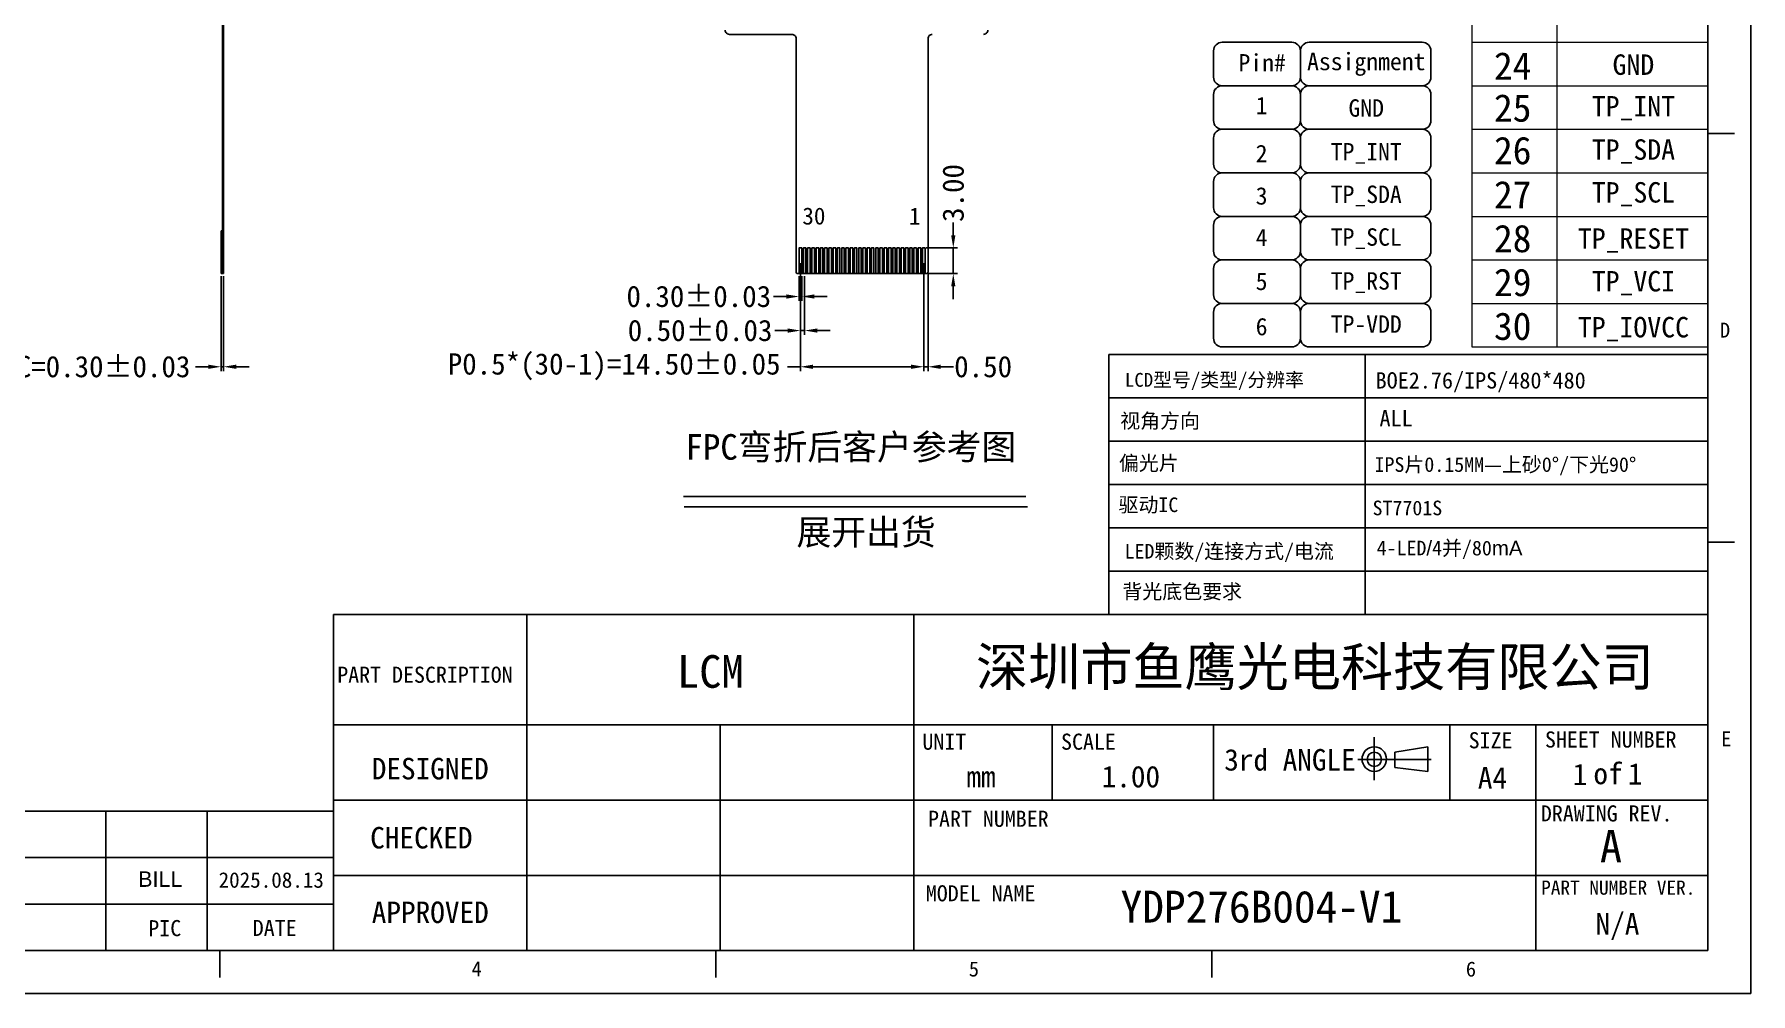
# Model space of a CAD drawing. Header units: millimetres. Extents: x 1157 to 1517, y 418 to 668.
# Drawn here: x 1314.8 to 1516.5, y 418 to 530.6 of the extents above; entities that cross this region are included whole.
import ezdxf
from ezdxf.enums import TextEntityAlignment as Align

# ---------------------------------------------------------------- set-up
doc = ezdxf.new("R2010")
doc.units = ezdxf.units.MM
doc.layers.add('BL-HOU', color=7, linetype='Continuous')
doc.styles.add('宋', font='SimSun.ttf')
doc.styles.add('宋体', font='SimSun.ttf')
doc.styles.add('標注', font='txt.shx')
doc.styles.add('黑体', font='simhei.ttf')
doc.dimstyles.new('標注', dxfattribs={"dimscale": 0, "dimtxt": 2.5, "dimasz": 1.5, "dimexe": 0.5, "dimexo": 0.3, "dimgap": 0.1, "dimtad": 0, "dimzin": 9, "dimdsep": 46, "dimtxsty": '標注', "dimcen": 0, "dimclrd": 3, "dimclre": 3, "dimclrt": 3, "dimazin": 2, "dimtfac": 1, "dimtmove": 0, "dimatfit": 3, "dimfxl": 1, "dimtolj": 1, "dimtzin": 0, "dimlwd": 25, "dimlwe": 25, "dimarcsym": 0})

# ---------------------------------------------------------------- blocks, each defined once
blk = doc.blocks.new('THIRD-PROJ_BL0')
at = {"linetype": 'Continuous'}
blk.add_line((257.13, 38.11), (257.13, 34.11), dxfattribs=at)
at = {"color": 7, "linetype": 'Continuous'}
for p, q in [((259.04, 36.73), (262.11, 37.22)), ((262.11, 37.22), (262.11, 34.94)), ((255.59, 36.06), (262.41, 36.06)), ((259.04, 36.73), (259.04, 35.31)), ((259.04, 35.31), (262.11, 34.94))]:
    blk.add_line(p, q, dxfattribs=at)
for centre, radius in [((257.13, 36.08), 1.14), ((257.13, 36.06), 0.67)]:
    blk.add_circle(centre, radius, dxfattribs=at)
blk = doc.blocks.new('*D67')
at = {"color": 3, "lineweight": 25, "transparency": 16777216}
for p, q in [((1422.82, 507.03), (1422.82, 508.53)), ((1419.65, 505.53), (1423.32, 505.53)), ((1422.82, 502.53), (1422.82, 505.53)), ((1419.83, 502.53), (1423.32, 502.53)), ((1422.82, 501.03), (1422.82, 499.53))]:
    blk.add_line(p, q, dxfattribs=at)
at = {"color": 3, "transparency": 16777216}
for points in [[(1422.57, 507.03), (1423.07, 507.03), (1422.82, 505.53)], [(1422.57, 501.03), (1423.07, 501.03), (1422.82, 502.53)]]:
    blk.add_solid(points, dxfattribs=at)
at = {"layer": 'Defpoints', "color": 0, "transparency": 16777216}
for p in [(1419.35, 505.53), (1422.82, 505.53), (1419.53, 502.53)]:
    blk.add_point(p, dxfattribs=at)
at = {"color": 7, "transparency": 16777216, "insert": (1422.82, 511.99), "char_height": 2.5, "attachment_point": 5, "rotation": 90, "style": '宋体'}
blk.add_mtext('\\A1;3.00', dxfattribs=at)
blk = doc.blocks.new('*D68')
at = {"color": 3, "lineweight": 25, "transparency": 16777216}
for p, q in [((1404.85, 502.23), (1404.85, 495.33)), ((1405.35, 502.23), (1405.35, 495.33)), ((1403.35, 495.83), (1401.85, 495.83)), ((1405.35, 495.83), (1404.85, 495.83)), ((1406.85, 495.83), (1408.35, 495.83))]:
    blk.add_line(p, q, dxfattribs=at)
at = {"color": 3, "transparency": 16777216}
for points in [[(1403.35, 496.08), (1403.35, 495.58), (1404.85, 495.83)], [(1406.85, 496.08), (1406.85, 495.58), (1405.35, 495.83)]]:
    blk.add_solid(points, dxfattribs=at)
at = {"layer": 'Defpoints', "color": 0, "transparency": 16777216}
for p in [(1404.85, 502.53), (1405.35, 502.53), (1404.85, 495.83)]:
    blk.add_point(p, dxfattribs=at)
at = {"color": 7, "transparency": 16777216, "insert": (1393.06, 495.83), "char_height": 2.5, "attachment_point": 5, "style": '宋体'}
blk.add_mtext('\\A1;0.50%%P0.03', dxfattribs=at)
blk = doc.blocks.new('*D69')
at = {"color": 3, "lineweight": 25, "transparency": 16777216}
for p, q in [((1404.85, 503.73), (1404.85, 491.08)), ((1419.35, 503.73), (1419.35, 491.08)), ((1404.85, 491.58), (1403.35, 491.58)), ((1417.85, 491.58), (1406.35, 491.58))]:
    blk.add_line(p, q, dxfattribs=at)
at = {"color": 3, "transparency": 16777216}
for points in [[(1406.35, 491.83), (1406.35, 491.33), (1404.85, 491.58)], [(1417.85, 491.83), (1417.85, 491.33), (1419.35, 491.58)]]:
    blk.add_solid(points, dxfattribs=at)
at = {"layer": 'Defpoints', "color": 0, "transparency": 16777216}
for p in [(1404.85, 504.03), (1419.35, 504.03), (1404.85, 491.58)]:
    blk.add_point(p, dxfattribs=at)
at = {"color": 7, "transparency": 16777216, "insert": (1382.96, 491.58), "char_height": 2.5, "attachment_point": 5, "style": '宋体'}
blk.add_mtext('\\A1;P0.5*(30-1)=14.50%%P0.05', dxfattribs=at)
blk = doc.blocks.new('*D70')
at = {"color": 3, "lineweight": 25, "transparency": 16777216}
for p, q in [((1419.85, 502.43), (1419.85, 491.08)), ((1419.35, 502.23), (1419.35, 491.08)), ((1417.85, 491.58), (1416.35, 491.58)), ((1419.35, 491.58), (1419.85, 491.58)), ((1421.35, 491.58), (1422.85, 491.58))]:
    blk.add_line(p, q, dxfattribs=at)
at = {"color": 3, "transparency": 16777216}
for points in [[(1417.85, 491.83), (1417.85, 491.33), (1419.35, 491.58)], [(1421.35, 491.83), (1421.35, 491.33), (1419.85, 491.58)]]:
    blk.add_solid(points, dxfattribs=at)
at = {"layer": 'Defpoints', "color": 0, "transparency": 16777216}
for p in [(1419.35, 502.53), (1419.85, 502.73), (1419.85, 491.58)]:
    blk.add_point(p, dxfattribs=at)
at = {"color": 7, "transparency": 16777216, "insert": (1426.33, 491.58), "char_height": 2.5, "attachment_point": 5, "style": '宋体'}
blk.add_mtext('\\A1;0.50', dxfattribs=at)
blk = doc.blocks.new('*D85')
at = {"color": 3, "lineweight": 25, "transparency": 16777216}
for p, q in [((1404.7, 502.23), (1404.7, 499.33)), ((1405, 502.23), (1405, 499.33)), ((1403.2, 499.83), (1401.7, 499.83)), ((1405, 499.83), (1404.7, 499.83)), ((1406.5, 499.83), (1408, 499.83))]:
    blk.add_line(p, q, dxfattribs=at)
at = {"color": 3, "transparency": 16777216}
for points in [[(1403.2, 500.08), (1403.2, 499.58), (1404.7, 499.83)], [(1406.5, 500.08), (1406.5, 499.58), (1405, 499.83)]]:
    blk.add_solid(points, dxfattribs=at)
at = {"layer": 'Defpoints', "color": 0, "transparency": 16777216}
for p in [(1404.7, 502.53), (1405, 502.53), (1404.7, 499.83)]:
    blk.add_point(p, dxfattribs=at)
at = {"color": 7, "transparency": 16777216, "insert": (1392.91, 499.83), "char_height": 2.5, "attachment_point": 5, "style": '宋体'}
blk.add_mtext('\\A1;0.30%%P0.03', dxfattribs=at)
blk = doc.blocks.new('*D88')
at = {"color": 3, "lineweight": 25, "transparency": 16777216}
for p, q in [((1336.75, 502.23), (1336.75, 491.08)), ((1337.05, 502.23), (1337.05, 491.08)), ((1335.25, 491.58), (1333.75, 491.58)), ((1337.05, 491.58), (1336.75, 491.58)), ((1338.55, 491.58), (1340.05, 491.58))]:
    blk.add_line(p, q, dxfattribs=at)
at = {"color": 3, "transparency": 16777216}
for points in [[(1335.25, 491.83), (1335.25, 491.33), (1336.75, 491.58)], [(1338.55, 491.83), (1338.55, 491.33), (1337.05, 491.58)]]:
    blk.add_solid(points, dxfattribs=at)
at = {"layer": 'Defpoints', "color": 0, "transparency": 16777216}
for p in [(1336.75, 502.53), (1337.05, 502.53), (1337.05, 491.58)]:
    blk.add_point(p, dxfattribs=at)
at = {"color": 7, "transparency": 16777216, "insert": (1318.69, 491.58), "char_height": 2.5, "attachment_point": 5, "style": '宋体'}
blk.add_mtext('\\A1;PI+FPC=0.30%%P0.03', dxfattribs=at)

msp = doc.modelspace()

# ---------------------------------------------------------------- linework, layer by layer
at = {"color": 7, "linetype": 'Continuous', "lineweight": -3}
for p, q in [((1516.545, 667.993), (1516.545, 417.95)), ((1511.494, 423.002), (1511.494, 662.941)), ((1161.687, 423.002), (1511.494, 423.002)), ((1156.636, 417.95), (1516.545, 417.95))]:
    msp.add_line(p, q, dxfattribs=at)
at = {"color": 7, "linetype": 'ByBlock', "lineweight": 0}
for p, q in [((1483.775, 652.44), (1483.775, 493.91)), ((1511.494, 493.91), (1511.494, 652.44)), ((1493.768, 647.285), (1493.768, 493.91)), ((1483.775, 529.697), (1511.494, 529.697)), ((1483.775, 524.585), (1511.494, 524.585)), ((1483.775, 519.472), (1511.494, 519.472)), ((1483.775, 514.36), (1511.494, 514.36)), ((1483.775, 509.248), (1511.494, 509.248)), ((1483.775, 504.135), (1511.494, 504.135)), ((1483.775, 499.023), (1511.494, 499.023)), ((1483.775, 493.91), (1511.494, 493.91))]:
    msp.add_line(p, q, dxfattribs=at)
at = {"color": 30, "lineweight": -3}
for p, q in [((1336.919, 547.334), (1336.919, 502.532)), ((1337.049, 547.334), (1337.049, 502.53)), ((1399.466, 530.622), (1399.466, 530.622))]:
    msp.add_line(p, q, dxfattribs=at)
at = {"linetype": 'Continuous', "lineweight": -3}
for p, q in [((1511.494, 518.977), (1514.651, 518.977)), ((1511.494, 470.99), (1514.651, 470.99)), ((1336.603, 423.002), (1336.603, 419.845)), ((1394.909, 423.002), (1394.909, 419.845)), ((1453.214, 423.002), (1453.214, 419.845))]:
    msp.add_line(p, q, dxfattribs=at)
at = {"color": 1, "lineweight": -3}
msp.add_line((1336.749, 507.53), (1336.749, 502.53), dxfattribs=at)
at = {"color": 1}
for p, q in [((1336.749, 507.53), (1337.049, 507.53)), ((1336.749, 502.53), (1337.049, 502.53))]:
    msp.add_line(p, q, dxfattribs=at)
at = {"color": 4, "linetype": 'Continuous', "lineweight": -3}
for p, q in [((1511.494, 493.034), (1441.094, 493.034)), ((1441.094, 467.56), (1441.094, 493.034)), ((1471.229, 467.56), (1471.229, 493.034)), ((1511.494, 487.94), (1441.094, 487.94)), ((1511.494, 482.845), (1441.094, 482.845)), ((1511.494, 477.75), (1441.094, 477.75)), ((1511.494, 472.655), (1441.094, 472.655)), ((1349.977, 423.002), (1349.977, 462.465)), ((1511.494, 462.465), (1349.977, 462.465)), ((1372.708, 423.002), (1372.708, 462.465)), ((1418.17, 423.002), (1418.17, 462.465)), ((1441.094, 462.465), (1441.094, 462.465)), ((1511.494, 462.465), (1441.094, 462.465)), ((1418.17, 423.002), (1418.17, 457.73)), ((1418.17, 449.521), (1349.977, 449.521)), ((1395.439, 423.002), (1395.439, 449.521)), ((1511.494, 449.521), (1418.17, 449.521)), ((1434.461, 440.681), (1434.461, 449.521)), ((1453.403, 440.681), (1453.403, 449.521)), ((1481.186, 440.681), (1481.186, 449.521)), ((1491.288, 423.002), (1491.288, 449.521)), ((1418.17, 440.681), (1349.977, 440.681)), ((1511.494, 440.681), (1418.17, 440.681)), ((1349.977, 439.397), (1261.156, 439.397)), ((1323.204, 423.002), (1323.204, 439.397)), ((1323.204, 428.467), (1323.204, 439.397)), ((1335.116, 439.397), (1335.116, 423.002)), ((1335.116, 439.397), (1335.116, 428.467)), ((1349.977, 433.932), (1261.156, 433.932)), ((1349.977, 435.63), (1349.977, 423.002)), ((1418.17, 431.842), (1349.977, 431.842)), ((1511.494, 431.842), (1418.17, 431.842)), ((1349.977, 428.467), (1261.156, 428.467)), ((1349.977, 423.002), (1241.594, 423.002)), ((1418.17, 423.002), (1349.977, 423.002)), ((1511.494, 423.002), (1418.17, 423.002))]:
    msp.add_line(p, q, dxfattribs=at)
at = {"color": 2}
for p, q in [((1391.098, 476.343), (1431.349, 476.343)), ((1391.202, 475.128), (1431.555, 475.128))]:
    msp.add_line(p, q, dxfattribs=at)
at = {"color": 4, "lineweight": -3}
for p, q in [((1441.094, 467.56), (1511.494, 467.56)), ((1441.094, 467.56), (1441.094, 462.465)), ((1471.229, 467.56), (1471.229, 462.465))]:
    msp.add_line(p, q, dxfattribs=at)
at = {"color": 30, "lineweight": -3}
for points in [[(1420.351, 530.622, 0.4142136), (1419.851, 530.122), (1419.851, 502.73, -0.4142136), (1419.651, 502.53), (1404.551, 502.53, -0.4142136), (1404.351, 502.73), (1404.351, 530.122, 0.4142136), (1403.851, 530.622), (1396.501, 530.622, -0.4142136), (1396.001, 531.122)], [(1426.882, 531.122, -0.4142136), (1426.382, 530.622)]]:
    msp.add_lwpolyline(points, format="xyb", dxfattribs=at)
at = {"color": 7}
for points in [[(1453.407, 528.67), (1453.407, 525.603, 0.4142136), (1454.43, 524.581), (1462.609, 524.581, 0.4142136), (1463.631, 525.603), (1463.631, 528.67, 0.4142136), (1462.609, 529.693), (1454.43, 529.693, 0.4142136)], [(1463.631, 528.67), (1463.631, 525.603, 0.4142136), (1464.653, 524.581), (1477.944, 524.581, 0.4142136), (1478.966, 525.603), (1478.966, 528.67, 0.4142136), (1477.944, 529.693), (1464.653, 529.693, 0.4142136)], [(1453.407, 523.559), (1453.407, 520.491, 0.4142136), (1454.43, 519.469), (1462.609, 519.469, 0.4142136), (1463.631, 520.491), (1463.631, 523.559, 0.4142136), (1462.609, 524.581), (1454.43, 524.581, 0.4142136)], [(1463.631, 523.559), (1463.631, 520.491, 0.4142136), (1464.653, 519.469), (1477.944, 519.469, 0.4142136), (1478.966, 520.491), (1478.966, 523.559, 0.4142136), (1477.944, 524.581), (1464.653, 524.581, 0.4142136)], [(1453.407, 518.447), (1453.407, 515.38, 0.4142136), (1454.43, 514.357), (1462.609, 514.357, 0.4142136), (1463.631, 515.38), (1463.631, 518.447, 0.4142136), (1462.609, 519.469), (1454.43, 519.469, 0.4142136)], [(1463.631, 518.447), (1463.631, 515.38, 0.4142136), (1464.653, 514.357), (1477.944, 514.357, 0.4142136), (1478.966, 515.38), (1478.966, 518.447, 0.4142136), (1477.944, 519.469), (1464.653, 519.469, 0.4142136)], [(1453.407, 513.335), (1453.407, 510.268, 0.4142136), (1454.43, 509.245), (1462.609, 509.245, 0.4142136), (1463.631, 510.268), (1463.631, 513.335, 0.4142136), (1462.609, 514.357), (1454.43, 514.357, 0.4142136)], [(1463.631, 513.335), (1463.631, 510.268, 0.4142136), (1464.653, 509.245), (1477.944, 509.245, 0.4142136), (1478.966, 510.268), (1478.966, 513.335, 0.4142136), (1477.944, 514.357), (1464.653, 514.357, 0.4142136)], [(1453.407, 508.223), (1453.407, 505.156, 0.4142136), (1454.43, 504.134), (1462.609, 504.134, 0.4142136), (1463.631, 505.156), (1463.631, 508.223, 0.4142136), (1462.609, 509.245), (1454.43, 509.245, 0.4142136)], [(1463.631, 508.223), (1463.631, 505.156, 0.4142136), (1464.653, 504.134), (1477.944, 504.134, 0.4142136), (1478.966, 505.156), (1478.966, 508.223, 0.4142136), (1477.944, 509.245), (1464.653, 509.245, 0.4142136)], [(1453.407, 503.111), (1453.407, 500.044, 0.4142136), (1454.43, 499.022), (1462.609, 499.022, 0.4142136), (1463.631, 500.044), (1463.631, 503.111, 0.4142136), (1462.609, 504.134), (1454.43, 504.134, 0.4142136)], [(1463.631, 503.111), (1463.631, 500.044, 0.4142136), (1464.653, 499.022), (1477.944, 499.022, 0.4142136), (1478.966, 500.044), (1478.966, 503.111, 0.4142136), (1477.944, 504.134), (1464.653, 504.134, 0.4142136)], [(1453.407, 497.999), (1453.407, 494.932, 0.4142136), (1454.43, 493.91), (1462.609, 493.91, 0.4142136), (1463.631, 494.932), (1463.631, 497.999, 0.4142136), (1462.609, 499.022), (1454.43, 499.022, 0.4142136)], [(1463.631, 497.999), (1463.631, 494.932, 0.4142136), (1464.653, 493.91), (1477.944, 493.91, 0.4142136), (1478.966, 494.932), (1478.966, 497.999, 0.4142136), (1477.944, 499.022), (1464.653, 499.022, 0.4142136)]]:
    msp.add_lwpolyline(points, format="xyb", close=True, dxfattribs=at)
at = {"color": 2}
for points in [[(1405.001, 505.53), (1404.701, 505.53), (1404.701, 502.53), (1405.001, 502.53)], [(1405.501, 505.53), (1405.201, 505.53), (1405.201, 502.53), (1405.501, 502.53)], [(1406.001, 505.53), (1405.701, 505.53), (1405.701, 502.53), (1406.001, 502.53)], [(1406.501, 505.53), (1406.201, 505.53), (1406.201, 502.53), (1406.501, 502.53)], [(1407.001, 505.53), (1406.701, 505.53), (1406.701, 502.53), (1407.001, 502.53)], [(1407.501, 505.53), (1407.201, 505.53), (1407.201, 502.53), (1407.501, 502.53)], [(1408.001, 505.53), (1407.701, 505.53), (1407.701, 502.53), (1408.001, 502.53)], [(1408.501, 505.53), (1408.201, 505.53), (1408.201, 502.53), (1408.501, 502.53)], [(1409.001, 505.53), (1408.701, 505.53), (1408.701, 502.53), (1409.001, 502.53)], [(1409.501, 505.53), (1409.201, 505.53), (1409.201, 502.53), (1409.501, 502.53)], [(1410.001, 505.53), (1409.701, 505.53), (1409.701, 502.53), (1410.001, 502.53)], [(1410.501, 505.53), (1410.201, 505.53), (1410.201, 502.53), (1410.501, 502.53)], [(1411.001, 505.53), (1410.701, 505.53), (1410.701, 502.53), (1411.001, 502.53)], [(1411.501, 505.53), (1411.201, 505.53), (1411.201, 502.53), (1411.501, 502.53)], [(1412.001, 505.53), (1411.701, 505.53), (1411.701, 502.53), (1412.001, 502.53)], [(1412.501, 505.53), (1412.201, 505.53), (1412.201, 502.53), (1412.501, 502.53)], [(1413.001, 505.53), (1412.701, 505.53), (1412.701, 502.53), (1413.001, 502.53)], [(1413.501, 505.53), (1413.201, 505.53), (1413.201, 502.53), (1413.501, 502.53)], [(1414.001, 505.53), (1413.701, 505.53), (1413.701, 502.53), (1414.001, 502.53)], [(1414.501, 505.53), (1414.201, 505.53), (1414.201, 502.53), (1414.501, 502.53)], [(1415.001, 505.53), (1414.701, 505.53), (1414.701, 502.53), (1415.001, 502.53)], [(1415.501, 505.53), (1415.201, 505.53), (1415.201, 502.53), (1415.501, 502.53)], [(1416.001, 505.53), (1415.701, 505.53), (1415.701, 502.53), (1416.001, 502.53)], [(1416.501, 505.53), (1416.201, 505.53), (1416.201, 502.53), (1416.501, 502.53)], [(1417.001, 505.53), (1416.701, 505.53), (1416.701, 502.53), (1417.001, 502.53)], [(1417.501, 505.53), (1417.201, 505.53), (1417.201, 502.53), (1417.501, 502.53)], [(1418.001, 505.53), (1417.701, 505.53), (1417.701, 502.53), (1418.001, 502.53)], [(1418.501, 505.53), (1418.201, 505.53), (1418.201, 502.53), (1418.501, 502.53)], [(1419.001, 505.53), (1418.701, 505.53), (1418.701, 502.53), (1419.001, 502.53)], [(1419.501, 505.53), (1419.201, 505.53), (1419.201, 502.53), (1419.501, 502.53)]]:
    msp.add_lwpolyline(points, close=True, dxfattribs=at)
at = {"color": 4, "lineweight": 0}
msp.add_lwpolyline([(1495.244, 493.034), (1511.494, 493.034)], dxfattribs=at)

# ---------------------------------------------------------------- block references
at = {"color": 4, "linetype": 'Continuous', "lineweight": -3, "xscale": 1.262839818240309, "yscale": 1.262839818240309, "zscale": 1.262839818240309}
msp.add_blockref('THIRD-PROJ_BL0', (1147.595, 399.931), dxfattribs=at)

# ---------------------------------------------------------------- texts
at = {"color": 4, "linetype": 'Continuous', "lineweight": -3, "style": '宋体'}
for s, height, p in [('D', 1.768, (1512.936, 495)), ('PART DESCRIPTION', 1.89426, (1350.412, 454.463)), ('UNIT', 1.8943, (1419.195, 446.599)), ('SCALE', 1.8943, (1435.486, 446.599)), ('SIZE', 1.8943, (1483.398, 446.762)), ('SHEET NUMBER', 1.89426, (1492.365, 446.855)), ('E', 1.768, (1513.074, 447.005)), ('3rd ANGLE', 2.5257, (1454.666, 444.154)), ('DRAWING REV.', 1.89426, (1491.887, 438.171)), ('PART NUMBER', 1.89426, (1419.855, 437.545)), ('MODEL NAME', 1.8943, (1419.594, 428.788)), ('PART NUMBER VER.', 1.66521, (1491.921, 429.572)), ('4', 1.768, (1366.202, 419.986)), ('5', 1.768, (1424.645, 419.965)), ('6', 1.768, (1483.065, 419.955))]:
    msp.add_text(s, height=height, dxfattribs=at).set_placement(p)
at = {"color": 0, "linetype": 'Continuous', "lineweight": -3, "style": '宋体'}
for s, height, rotation, p in [('LCD型号/类型/分辨率', 1.62396, 359.99988, (1453.514, 489.23)), ('视角方向', 1.7185, 359.99988, (1447.128, 484.366)), ('偏光片', 1.7185, 0.00012, (1445.804, 479.406)), ('驱动IC', 1.7185, 0.00012, (1445.756, 474.512)), ('LED颗数/连接方式/电流', 1.71847, 0.00012, (1455.254, 469.053)), ('背光底色要求', 1.7185, 0.00012, (1449.728, 464.323))]:
    msp.add_text(s, height=height, rotation=rotation, dxfattribs=at).set_placement(p, align=Align.CENTER)
at = {"color": 1, "linetype": 'Continuous', "lineweight": -3, "style": '宋体'}
for s, height, p in [('LCM ', 3.8359, (1395.57, 453.874)), ('A', 3.836, (1500.123, 433.354))]:
    msp.add_text(s, height=height, dxfattribs=at).set_placement(p, align=Align.CENTER)
at = {"color": 4, "linetype": 'Continuous', "lineweight": -3, "style": '宋体'}
for s, height, p in [('DESIGNED', 2.5257, (1361.342, 443.114)), ('mm', 2.5257, (1426.078, 442.179)), ('1.00', 2.5257, (1443.694, 442.179)), ('A4', 2.5257, (1486.195, 442.026)), ('1', 2.526, (1496.482, 442.444)), ('of', 2.5257, (1499.78, 442.543)), ('1', 2.526, (1502.969, 442.492)), ('CHECKED', 2.5257, (1360.297, 434.999)), ('APPROVED', 2.5257, (1361.342, 426.24)), ('DATE', 1.8943, (1343.059, 424.724)), ('N/A', 2.5257, (1500.893, 424.884))]:
    msp.add_text(s, height=height, dxfattribs=at).set_placement(p, align=Align.CENTER)
msp.add_text('PIC', height=1.8943, rotation=0.26479, dxfattribs=at).set_placement((1330.139, 424.694), align=Align.CENTER)
at = {"color": 7, "char_height": 2.04472, "width": 3.82565, "attachment_point": 5, "style": '宋体'}
for s, insert in [('{\\fSimHei|b0|i0|c0|p49;Assignment}', (1471.359, 527.099, 0)), ('{\\fSimHei|b0|i0|c0|p49;Pin#}', (1459.123, 527.283, 0)), ('{\\fSimHei|b0|i0|c134|p49;1}', (1459.063, 522.263, 0)), ('{\\fSimHei|b0|i0|c134|p49;GND}', (1471.359, 521.953, 0)), ('{\\fSimHei|b0|i0|c134|p49;2}', (1459.063, 516.628, 0)), ('{\\fSimHei|b0|i0|c134|p49;TP_INT}', (1471.359, 516.646, 0)), ('{\\fSimHei|b0|i0|c134|p49;3}', (1459.063, 511.634, 0)), ('{\\fSimHei|b0|i0|c134|p49;TP_SDA}', (1471.359, 511.639, 0)), ('{\\fSimHei|b0|i0|c134|p49;4}', (1459.063, 506.772, 0)), ('{\\fSimHei|b0|i0|c134|p49;TP_SCL}', (1471.359, 506.622, 0)), ('{\\fSimHei|b0|i0|c134|p49;5}', (1459.063, 501.593, 0)), ('{\\fSimHei|b0|i0|c134|p49;TP_RST}', (1471.359, 501.466, 0)), ('{\\fSimHei|b0|i0|c134|p49;6}', (1459.063, 496.279, 0)), ('{\\fSimHei|b0|i0|c134|p49;TP-VDD}', (1471.359, 496.589, 0))]:
    msp.add_mtext(s, dxfattribs=dict(at, insert=insert))
at = {"color": 7, "linetype": 'ByBlock', "lineweight": 0, "attachment_point": 5, "style": '宋体'}
for s, insert, char_height, width in [('24', (1488.575, 526.913), 3.2364, 2.82747), ('GND', (1502.764, 527.047), 2.4, 12.00302), ('25', (1488.575, 521.956), 3.2364, 2.82747), ('TP_INT', (1502.764, 521.951), 2.4, 10.72975), ('26', (1488.575, 516.961), 3.2364, 2.82747), ('TP_SDA', (1502.764, 516.862), 2.4, 10.77793), ('27', (1488.575, 511.787), 3.2364, 2.82747), ('TP_SCL', (1502.764, 511.834), 2.4, 10.77793), ('28', (1488.575, 506.62), 3.2364, 2.82747), ('TP_RESET', (1502.764, 506.411), 2.4, 10.77793), ('29', (1488.575, 501.473), 3.2364, 8.57251), ('TP_VCI', (1502.764, 501.397), 2.4, 10.96842), ('30', (1488.575, 496.325), 3.2364, 8.57251), ('TP_IOVCC', (1502.764, 495.999), 2.4, 12.3322)]:
    msp.add_mtext(s, dxfattribs=dict(at, insert=insert, char_height=char_height, width=width))
at = {"color": 1, "lineweight": -3, "attachment_point": 1, "style": '宋体'}
for s, insert, char_height, width in [('ALL', (1472.92, 486.485), 1.9106, 59.82908), ('4-LED{\\fArial|b0|i0|c0|p32;/}4并/80{\\fArial|b0|i0|c0|p32;mA}', (1472.582, 471.146), 1.71951, 21.89867)]:
    msp.add_mtext(s, dxfattribs=dict(at, insert=insert, char_height=char_height, width=width))
at = {"color": 2, "insert": (1391.359, 483.665), "char_height": 3, "width": 44.1761, "attachment_point": 1, "style": '宋'}
msp.add_mtext('FPC弯折后客户参考图\\P\\P{\\fSimSun|b0|i0|c134|p2;\\W6.38438; }展开出货', dxfattribs=at)
at = {"color": 2, "lineweight": -3}
for s, insert, char_height, width, attachment_point, style in [('{\\fSimSun|b1|i0|c134|p2;\\C4;深圳市鱼鹰光电科技有限公司}', (1425.488, 458.579), 4.4928, 88.37931, 1, '黑体'), ('{\\fArial|b0|i0|c0|p32;\\C1;BILL}', (1327.002, 432.314), 1.81874, 13.38611, 1, '宋体'), ('{\\C1;2025.08.13}', (1336.468, 432.209), 1.81874, 13.38611, 1, '宋'), ('\\pi11.30875;{\\C1;YDP276B004-V1}', (1453.385, 428.14), 3.744, 48.5583, 5, '宋体')]:
    msp.add_mtext(s, dxfattribs=dict(at, insert=insert, char_height=char_height, width=width, attachment_point=attachment_point, style=style))
at = {"color": 1, "lineweight": -3, "style": '宋体'}
for tag, p, height in [('BOE2.76/IPS/480*480', (1472.457, 489.025), 1.911), ('IPS片0.15MM—上砂0°/下光90°', (1472.334, 479.235), 1.72), ('ST7701S', (1472.101, 474.136), 1.72)]:
    msp.add_attdef(tag, p, '', height=height, dxfattribs=at)
at = {"layer": 'BL-HOU', "color": 6, "char_height": 2, "width": 3, "attachment_point": 5, "style": '宋体'}
for s, insert in [('{\\fSimSun|b0|i0|c134|p2;30}', (1406.434, 509.27)), ('{\\fSimSun|b0|i0|c134|p2;1}', (1418.293, 509.27))]:
    msp.add_mtext(s, dxfattribs=dict(at, insert=insert))

# ---------------------------------------------------------------- dimensions: what is measured, and where the dimension line sits
at = {"color": 30}
dim = msp.add_linear_dim(base=(1422.822, 505.53), p1=(1419.526, 502.53), p2=(1419.351, 505.53), angle=90, dimstyle='標注', override={"dimscale": 1, "dimzin": 1, "dimtxsty": '宋体', "dimclrt": 7, "dimarcsym": 2}, dxfattribs=at)
dim.commit()
dim.dimension.update_dxf_attribs({"geometry": '*D67', "text_midpoint": (1422.822, 511.991), "dimtype": 160})
dim = msp.add_linear_dim(base=(1337.049, 491.578), p1=(1336.749, 502.53), p2=(1337.049, 502.53), text='PI+FPC=<>%%P0.03', dimstyle='標注', override={"dimscale": 1, "dimzin": 1, "dimtxsty": '宋体', "dimclrt": 7, "dimarcsym": 2}, dxfattribs=at)
dim.commit()
dim.dimension.update_dxf_attribs({"geometry": '*D88', "text_midpoint": (1318.691, 491.578), "dimtype": 160})
for base, p1, p2, text, picture, middle in [((1404.851, 491.578), (1419.351, 504.03), (1404.851, 504.03), 'P0.5*(30-1)=<>%%P0.05', '*D69', (1382.959, 491.578)), ((1404.701, 499.828), (1405.001, 502.53), (1404.701, 502.53), '<>%%P0.03', '*D85', (1392.906, 499.828)), ((1404.851, 495.834), (1405.351, 502.53), (1404.851, 502.53), '<>%%P0.03', '*D68', (1393.056, 495.834))]:
    dim = msp.add_linear_dim(base=base, p1=p1, p2=p2, angle=180, text=text, dimstyle='標注', override={"dimscale": 1, "dimzin": 1, "dimtxsty": '宋体', "dimclrt": 7, "dimarcsym": 2}, dxfattribs=at)
    dim.commit()
    dim.dimension.update_dxf_attribs({"geometry": picture, "text_midpoint": middle})
dim = msp.add_linear_dim(base=(1419.851, 491.578), p1=(1419.351, 502.53), p2=(1419.851, 502.73), angle=180, dimstyle='標注', override={"dimscale": 1, "dimzin": 1, "dimtxsty": '宋体', "dimclrt": 7, "dimarcsym": 2}, dxfattribs=at)
dim.commit()
dim.dimension.update_dxf_attribs({"geometry": '*D70', "text_midpoint": (1426.333, 491.578)})

doc.saveas('drawing.dxf')
